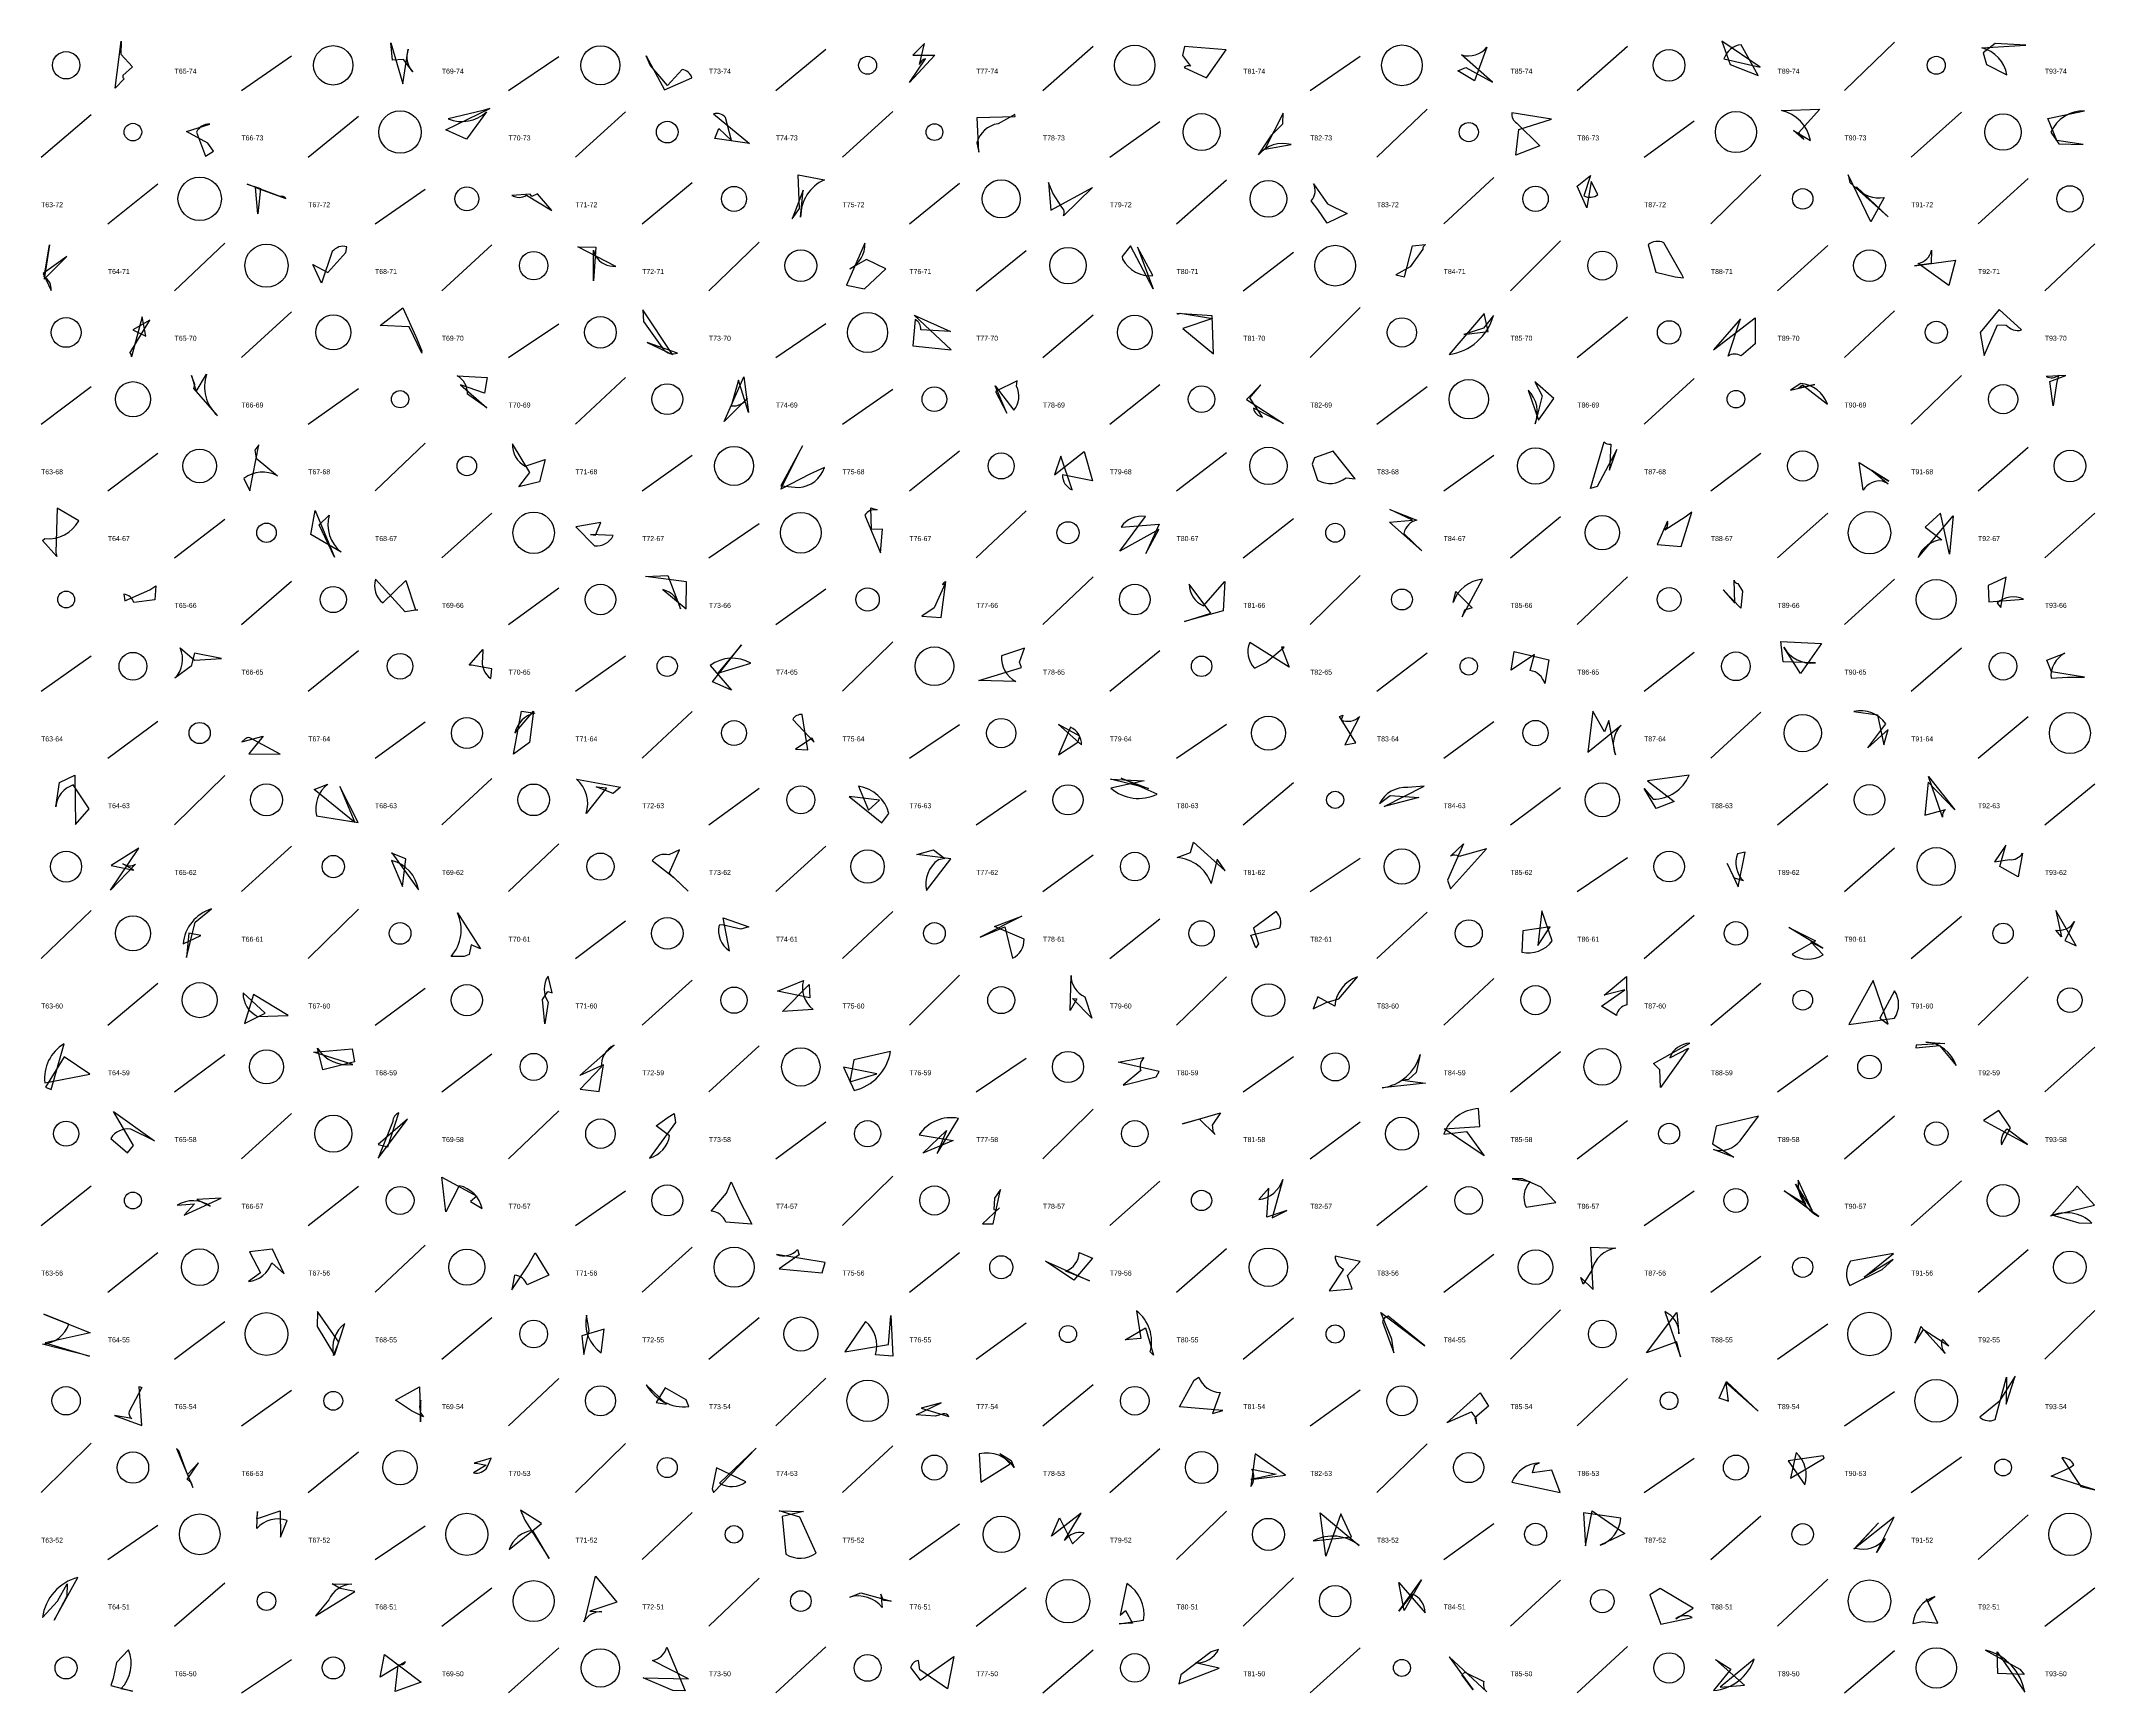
# Model space of a CAD drawing. Header units: millimetres. Extents: x -1 to 9990, y 0 to 15990.
# Drawn here: x 2520 to 3750, y 2000 to 2990 of the extents above; entities that cross this region are included whole.
import ezdxf

# ---------------------------------------------------------------- set-up
doc = ezdxf.new("R2010")
doc.units = ezdxf.units.MM
doc.layers.add('TEXT', color=3, linetype='Continuous')
doc.layers.add('WALL', color=1, linetype='Continuous')

msp = doc.modelspace()

# ---------------------------------------------------------------- linework, layer by layer
for points in [[(2567.7, 2981.7), (2574.8, 2974), (2568.9, 2968.8, 0.3), (2569.7, 2966.9), (2564.3, 2961.4), (2567.9, 2989.5)], [(3531.6, 2975.4), (3548.3, 2968.8), (3538.2, 2987.3, 0.3), (3527.8, 2978.9), (3549.5, 2973.9), (3526.6, 2989.4)], [(2729.4, 2988.5), (2736.7, 2963.9), (2739.9, 2984.6, 0.3), (2742.7, 2971.1), (2737, 2978.5), (2730.5, 2978.1)], [(2882.3, 2980.6), (2893.3, 2960.4), (2909.8, 2967.5, 0.3), (2903.9, 2972.5), (2895.2, 2963), (2884.7, 2975)], [(3055.2, 2981.1), (3040, 2964.8), (3049.7, 2978.8, 0.3), (3046.1, 2975.5), (3049, 2988), (3042.1, 2981)], [(3204.7, 2986.3), (3203.5, 2980.8), (3208.3, 2974.5, 0.3), (3204.6, 2973.7), (3218, 2967.5), (3229.8, 2984.2)], [(3373.3, 2973.6), (3389.3, 2965), (3370.7, 2981.2, 0.3), (3385.9, 2985.9), (3378.4, 2965.7), (3368.4, 2971.7)], [(3683.1, 2982.5), (3685, 2975.5), (3697.3, 2969.2, 0.3), (3682.2, 2985.4), (3708.7, 2987.1), (3690.2, 2988.1)], [(2619.9, 2928.4), (2607, 2935.3), (2621, 2939.8, 0.3), (2613.1, 2935), (2618.5, 2920.6), (2623.3, 2923.5)], [(2788.7, 2949.2), (2784.8, 2947.9), (2763.8, 2943, 0.3), (2786.7, 2947.2), (2774.7, 2930.7), (2762.4, 2936.3)], [(2925.9, 2937.2), (2933.5, 2930), (2929.8, 2943.8, 0.3), (2922.7, 2945.9), (2944.3, 2928.2), (2923.4, 2931.1)], [(3103.4, 2944.3), (3103.2, 2945.6), (3093.1, 2940, 0.3), (3080.5, 2928.5), (3081.6, 2922.9), (3080.6, 2943.8)], [(3263.8, 2946.3), (3252.9, 2924.7), (3268.6, 2927.5, 0.3), (3249.1, 2921.3), (3257.1, 2933.3), (3263.7, 2939.9)], [(3404.9, 2936.6), (3424.5, 2942.7), (3400.9, 2946.6, 0.3), (3403.8, 2940.3), (3417.6, 2926.8), (3403.2, 2921.2)], [(3575.6, 2930.6), (3569.4, 2936), (3579.6, 2930, 0.3), (3562.2, 2948), (3585.3, 2948.7), (3572.5, 2934.6)], [(3727.2, 2929.9), (3721.8, 2943.2), (3743.8, 2947.8, 0.3), (3723.6, 2935), (3728.4, 2928), (3742.9, 2927.6)], [(2649.9, 2886.1), (2648.5, 2901.9), (2666.6, 2895.3, 0.3), (2663.2, 2896.4), (2643.4, 2903.8), (2651.4, 2901.3)], [(2974.3, 2889.3), (2973.4, 2909.3), (2989.1, 2906.4, 0.3), (2974.9, 2884.1), (2976.4, 2900.3), (2969.9, 2883)], [(3124.8, 2888.2), (3149.7, 2901.9), (3132.3, 2884.9, 0.3), (3131.4, 2890.1), (3126, 2898.5), (3123.3, 2904.8)], [(3290.3, 2880.5), (3284.6, 2888.6), (3280.7, 2893.9, 0.3), (3282.1, 2904.1), (3290.4, 2892.1), (3302.2, 2886.3)], [(3440, 2902.6), (3448, 2908.9), (3443.9, 2896.9, 0.3), (3452.4, 2897.6), (3448.4, 2905.4), (3445.7, 2889.7)], [(3603.3, 2904.9), (3626.1, 2884.3), (3607.2, 2902.3, 0.3), (3623.8, 2895.9), (3615.7, 2881.3), (3602.3, 2909.3)], [(2813.9, 2896.4), (2812.9, 2897.9), (2801.9, 2897.1, 0.3), (2810.7, 2897.3), (2825.8, 2888.1), (2817.3, 2898)], [(2535.4, 2860.4), (2521.3, 2850.2), (2526, 2840.2, 0.3), (2521.9, 2848.2), (2525, 2867.5), (2521.9, 2846.8)], [(2691.8, 2850.8), (2702.6, 2862.9), (2703.2, 2866.3, 0.3), (2694.4, 2863.4), (2688, 2844.4), (2682.8, 2855.6)], [(2852.3, 2866), (2850.9, 2845.8), (2850.8, 2864.3, 0.3), (2860.6, 2854.8), (2864.3, 2854.4), (2841.5, 2866.3)], [(3025.9, 2853.1), (3014.4, 2858.6), (3004.3, 2853, 0.3), (3013.3, 2868.5), (3002.3, 2843.3), (3013.2, 2841.1)], [(3172.4, 2866.9), (3167.4, 2860.4), (3167.7, 2858.8, 0.3), (3185.9, 2849), (3176.6, 2866.1), (3186, 2841.1)], [(3336.5, 2848.2), (3341.4, 2866.8), (3349.1, 2867.6, 0.3), (3347.5, 2864.9), (3340, 2854.2), (3331.3, 2849.5)], [(3503.6, 2847.6), (3502.6, 2849.7), (3491.9, 2868.7, 0.3), (3482.4, 2867.4), (3487, 2851.1), (3498.6, 2848.3)], [(3666.6, 2858.2), (3662.6, 2843.2), (3644.1, 2856.3, 0.3), (3652.1, 2864.2), (3651.9, 2856.3), (3642, 2854.8)], [(2736.7, 2829.7), (2744.5, 2812.5), (2748, 2804, 0.3), (2748, 2802.6), (2740.5, 2818.4), (2723.1, 2819.1)], [(2582.8, 2812.7), (2580.6, 2824.4), (2574.1, 2800.4, 0.3), (2573.2, 2802.5), (2585.1, 2822.3), (2574.9, 2816.5)], [(2880.3, 2828.5), (2880.7, 2821.5), (2892.7, 2804.8, 0.3), (2901.1, 2802.6), (2883, 2809), (2898.2, 2801.8)], [(3042.8, 2825.3), (3064.6, 2815.5), (3046.9, 2816.6, 0.3), (3043.5, 2822.7), (3042, 2807), (3065, 2804.5)], [(3222.2, 2802.2), (3221.3, 2825), (3200.1, 2826.4, 0.3), (3202.2, 2826.6), (3221.5, 2823.4), (3203.8, 2817.4)], [(3386.7, 2815.5), (3384.3, 2826.3), (3363.2, 2801.7, 0.3), (3389.8, 2825.2), (3383.8, 2817.6), (3372.1, 2813.7)], [(3546.5, 2823.7), (3546.6, 2808.2), (3538.1, 2800.9, 0.3), (3530.3, 2800.8), (3537.7, 2823.1), (3521.6, 2804.5)], [(3683.7, 2801.2), (3691.7, 2819.5), (3696.9, 2819.4, 0.3), (3706, 2816.5), (3692.7, 2828.7), (3681.3, 2815)], [(2610, 2789.1), (2612.8, 2779.6), (2619.1, 2789.9, 0.3), (2625.6, 2765.2), (2611.4, 2781.4), (2612.1, 2783.7)], [(2771.2, 2783.6), (2787, 2769.8), (2775.3, 2778, 0.3), (2769.1, 2789), (2787.2, 2788), (2785.6, 2778.6)], [(2943.7, 2767.1), (2937.6, 2786.3), (2933.3, 2771.1, 0.3), (2943.1, 2775.7), (2929.1, 2761.7), (2940.9, 2788.3)], [(3098.4, 2766.7), (3091.3, 2783), (3102.6, 2768.4, 0.3), (3104.2, 2782.7), (3104.6, 2785.9), (3091.5, 2779.7)], [(3241.9, 2774.8), (3264, 2760.5), (3246, 2769.6, 0.3), (3251.4, 2764.3), (3243.8, 2775.8), (3250.4, 2783.5)], [(3414.5, 2785.3), (3418.9, 2777), (3414.7, 2760.2, 0.3), (3410.6, 2780.5), (3416.7, 2762.5), (3426, 2775.4)], [(3572.5, 2781.7), (3574.9, 2783.6), (3589.8, 2772.1, 0.3), (3573.8, 2784.3), (3567.7, 2780.4), (3582.2, 2783.7)], [(3722.9, 2785.5), (3732.6, 2789.1), (3720.9, 2788.6, 0.3), (3728.2, 2789.3), (3727, 2784.4), (3725, 2771.1)], [(2648, 2744.4), (2648.8, 2739.6), (2661.5, 2729.1, 0.3), (2641.5, 2727.5), (2645, 2720.1), (2650.4, 2747.6)], [(2806.1, 2722.4), (2812.8, 2731), (2802.4, 2748.3, 0.3), (2810, 2734.8), (2821.8, 2738.9), (2818.4, 2725.5)], [(2976, 2747.1), (2963.1, 2723.1), (2973.8, 2722.1, 0.3), (2989.2, 2734), (2980.4, 2730.1), (2963, 2721)], [(3144.7, 2743.7), (3149.7, 2726.1), (3131.7, 2729.7, 0.3), (3137.4, 2720.7), (3130.7, 2740.9), (3127, 2729.6)], [(3282.6, 2739.8), (3281.2, 2736), (3284.5, 2726.4, 0.3), (3301.6, 2727.9), (3307, 2727.3), (3293.8, 2743.8)], [(3452, 2722.6), (3448, 2721.4), (3456, 2749.5, 0.3), (3460, 2748.1), (3459.2, 2732.4), (3463.7, 2744.9)], [(3616.4, 2732.2), (3626.1, 2724.2), (3622.8, 2725.9, 0.3), (3611.3, 2720.5), (3608.9, 2737), (3626.5, 2725.9)], [(2529.5, 2680.8), (2520.9, 2690.3), (2522.3, 2691.5, 0.3), (2542.6, 2702.1), (2529.6, 2709.8), (2528.8, 2683.1)], [(2695.8, 2680.3), (2686.5, 2699.8), (2692.5, 2705.5, 0.3), (2699.7, 2683.4), (2681.5, 2693.9), (2684.2, 2708.3)], [(3017.3, 2696.9), (3016.9, 2710), (3020.8, 2708.7, 0.3), (3013.3, 2705.5), (3022.7, 2682.9), (3024, 2697.1)], [(3341.3, 2702.6), (3327.8, 2708.9), (3344, 2702.5, 0.3), (3336.1, 2694.6), (3347, 2684.2), (3327.5, 2701.3)], [(3508.5, 2707.4), (3504.6, 2704.4), (3492.4, 2696.6, 0.3), (3494, 2702), (3487.8, 2688), (3502.2, 2686.7)], [(3657.5, 2706.7), (3648.3, 2698.3), (3658.4, 2690.8, 0.3), (3644.2, 2680.1), (3665.1, 2705.1), (3663, 2682.2)], [(2855.3, 2701.1), (2840.3, 2698.6), (2851.5, 2687.1, 0.3), (2862.7, 2693.3), (2849, 2693.9), (2852, 2693.6)], [(3189.3, 2697), (3166.1, 2684), (3181.4, 2704.7, 0.3), (3166.8, 2698.4), (3189.5, 2700.2), (3181.7, 2682.5)], [(2882, 2668.8), (2895.3, 2669.3), (2902.9, 2649.4, 0.3), (2892.4, 2660.9), (2906.4, 2649.5), (2906.6, 2665.5)], [(2588.8, 2663.2), (2588.2, 2654.8), (2575.6, 2653.2, 0.3), (2569.6, 2658.1), (2570.1, 2654.2), (2585.1, 2660.8)], [(2745.6, 2648.9), (2738.1, 2647.6), (2720.2, 2667.2, 0.3), (2724.6, 2653), (2738.4, 2666.3), (2744.2, 2648.9)], [(3047.4, 2645), (3059.1, 2644.3), (3061.8, 2665.6, 0.3), (3059.9, 2663.9), (3061.5, 2664.6), (3054.9, 2650.1)], [(3204.8, 2641.9), (3220.6, 2646.8), (3207.6, 2664.2, 0.3), (3216.1, 2651.3), (3228.9, 2665.8), (3227.9, 2648.2)], [(3372.5, 2648.6), (3371, 2644.7), (3383.3, 2667.1, 0.3), (3365.6, 2653.3), (3367.3, 2659.8), (3377, 2650)], [(3527.3, 2660.7), (3534.4, 2652.8), (3533.9, 2666.6, 0.3), (3536.1, 2664.6), (3538.9, 2659.9), (3537.9, 2649.8)], [(3686.1, 2663.3), (3686.5, 2653.6), (3707.3, 2655.2, 0.3), (3691.4, 2652.9), (3693.6, 2650.3), (3696.8, 2668.4)], [(2611.9, 2622.8), (2609.8, 2615.1), (2600.2, 2607.8, 0.3), (2603.3, 2626.1), (2611.8, 2618.7), (2628, 2619.6)], [(2776.4, 2615.7), (2784.5, 2625), (2784.4, 2619.6, 0.3), (2789.3, 2607.7), (2789.9, 2613.4), (2777.7, 2615.7)], [(2939.4, 2627.9), (2925.2, 2610.8), (2945, 2616.8, 0.3), (2920.7, 2615.5), (2933.5, 2600.6), (2922.1, 2605.6)], [(3106, 2617.4), (3108.9, 2625.8), (3095.2, 2621.3, 0.3), (3103.7, 2605.9), (3081.7, 2606.4), (3107.2, 2614.3)], [(3262.9, 2626.4), (3267.4, 2614.5), (3243.8, 2629.3, 0.3), (3246.7, 2613.9), (3253.5, 2617.3), (3264.5, 2626.5)], [(3402.2, 2623.9), (3422.9, 2618.8), (3420.5, 2604.7, 0.3), (3411.7, 2612.5), (3414.4, 2622), (3400.5, 2612.7)], [(3586.2, 2628.7), (3573.6, 2610.7), (3563.6, 2626.5, 0.3), (3582.6, 2617), (3563.3, 2617.6), (3561.8, 2629.8)], [(3723.9, 2611.7), (3721.2, 2618.7), (3732, 2622.8, 0.3), (3723.7, 2607.8), (3733.6, 2608.4), (3743.8, 2608.5)], [(2802.9, 2562.4), (2807.7, 2588.2), (2815.6, 2586.9, 0.3), (2803.8, 2574.9), (2815, 2588.2), (2812.6, 2569.4)], [(2971.8, 2565.3), (2979.1, 2565), (2975.8, 2586.1, 0.3), (2970.2, 2583.2), (2983, 2569.5), (2981.7, 2572)], [(3297.6, 2585), (3299.6, 2585.7), (3298.5, 2582.8, 0.3), (3309.5, 2584.9), (3300.7, 2568), (3307.4, 2569.2)], [(3449.4, 2588.2), (3446.4, 2563.6), (3466.2, 2579.7, 0.3), (3462.8, 2561.9), (3458.8, 2582.6), (3456.3, 2575.7)], [(3626.1, 2577.1), (3614.1, 2566.2), (3624.8, 2580.5, 0.3), (3605.6, 2588), (3619.8, 2586), (3623.6, 2568)], [(2644.5, 2562.6), (2663.2, 2562.3), (2645.1, 2572.1, 0.3), (2642.1, 2571.3), (2640.3, 2569.8), (2653, 2573.2)], [(3142.1, 2573.1), (3129.3, 2580.1), (3143.1, 2567.9, 0.3), (3136.5, 2578.5), (3129.3, 2562), (3140.9, 2569.6)], [(2540.6, 2520.3), (2548.8, 2529.6), (2539.3, 2543.9, 0.3), (2528.8, 2530.9), (2531.1, 2545.4), (2540.2, 2549.7)], [(2852.5, 2542.7), (2858.6, 2542.2), (2846.4, 2526.8, 0.3), (2840.7, 2547.4), (2867, 2542.6), (2862.7, 2538.7)], [(3160.5, 2547.3), (3180.7, 2546.3), (3160.7, 2542, 0.3), (3188.4, 2538.4), (3166.8, 2548), (3183.3, 2541.8)], [(3487.2, 2529.9), (3480.1, 2541.7), (3485.4, 2535.4, 0.3), (3507, 2549.7), (3482, 2546.4), (3498, 2533.9)], [(3650.2, 2545.5), (3648.1, 2525.9), (3660.5, 2529.2, 0.3), (3658.8, 2524.6), (3650.4, 2549), (3666.2, 2529)], [(2707.9, 2521.4), (2683.6, 2541.1), (2691.8, 2544.3, 0.3), (2685, 2525.4), (2709.8, 2521.5), (2698.9, 2543)], [(3003.9, 2537), (3023.6, 2521.3), (3027.8, 2526.8, 0.3), (3009.6, 2543.1), (3015.5, 2528.8), (3022.1, 2534.7)], [(3324.4, 2531), (3348.3, 2543.1), (3338.5, 2542.4, 0.3), (3321.5, 2532.8), (3327.9, 2537.6), (3345.2, 2536.4)], [(3229.2, 2492.5), (3224.3, 2499.4), (3220.7, 2484.8, 0.3), (3200.3, 2500.4), (3208.4, 2503.4), (3210.1, 2509.6)], [(2562, 2495.6), (2575.6, 2492.8), (2569, 2496.7, 0.3), (2576.6, 2496.5), (2561.5, 2480.8), (2578.5, 2506)], [(2729.8, 2503), (2730.1, 2503.2), (2746, 2481, 0.3), (2729.9, 2498.7), (2736.4, 2483.1), (2738.4, 2499.7)], [(2896.1, 2491.1), (2902.4, 2505.1), (2895.9, 2502, 0.3), (2886, 2498.7), (2899, 2488.5), (2907.5, 2480.3)], [(3054.5, 2505.1), (3061.2, 2499.9), (3057.4, 2499.1, 0.3), (3050.2, 2480.6), (3064.8, 2499.7), (3044.5, 2502.2)], [(3364, 2481.6), (3385.7, 2505.6), (3369.3, 2501, 0.3), (3364.1, 2501.3), (3371.9, 2508.6), (3362.3, 2486.9)], [(3536.4, 2482.8), (3540.6, 2503.7), (3535.9, 2502.7, 0.3), (3539.5, 2486.5), (3534.2, 2488.1), (3529.7, 2496.9)], [(3696.7, 2507.8), (3689.8, 2497.8), (3698.8, 2499.2, 0.3), (3706.6, 2503.1), (3704, 2488.9), (3693, 2495.1)], [(2607.1, 2440.5), (2612.2, 2461.8), (2622.1, 2469.7, 0.3), (2605, 2448.7), (2615.7, 2453.8), (2608.4, 2455.1)], [(2776.4, 2442.3), (2773.3, 2441.1), (2765.5, 2441.1, 0.3), (2769.3, 2467.3), (2783.1, 2445.8), (2777.5, 2448.2)], [(2939.1, 2457.6), (2927.8, 2460.2), (2926, 2460, 0.3), (2932.2, 2444.6), (2928.5, 2464.3), (2943.9, 2458.9)], [(3082.3, 2452.7), (3097.1, 2458.9), (3101.8, 2440.1, 0.3), (3108.7, 2451.5), (3091, 2459.1), (3107.4, 2465.4)], [(3247.4, 2446.4), (3244.4, 2453.9), (3261.9, 2458.3, 0.3), (3259.6, 2468.1), (3246.1, 2458.2), (3249.1, 2448.8)], [(3423.7, 2459), (3407.3, 2456.6), (3406.7, 2443.8, 0.3), (3425, 2450.5), (3418.7, 2468.5), (3416.4, 2447.7)], [(3726.6, 2468.8), (3729.9, 2453), (3726.6, 2456.9, 0.3), (3737.8, 2462.1), (3731.9, 2450.8), (3738.7, 2447.6)], [(3566.6, 2458.6), (3582.7, 2450.6), (3568.6, 2442.5, 0.3), (3587.2, 2442.2), (3579.9, 2449.9), (3587, 2446.1)], [(2823.5, 2420.2), (2826.1, 2419.4), (2823.6, 2429.4, 0.3), (2823.7, 2413.7), (2821.6, 2400.8), (2820.2, 2415.3)], [(2980.4, 2416.4), (2961, 2420.4), (2976.5, 2426.7, 0.3), (2982.3, 2409.5), (2964.1, 2408.2), (2980, 2424.4)], [(3140.3, 2415.7), (3136.3, 2408.9), (3136.8, 2429.8, 0.3), (3145.1, 2417), (3149.2, 2404.3), (3137.6, 2416)], [(3289.6, 2413.5), (3297.1, 2415.7), (3308.3, 2429, 0.3), (3294.8, 2411.4), (3284.7, 2417), (3281.8, 2409.7)], [(3456.1, 2417.9), (3469.4, 2429.2), (3469.7, 2412.2, 0.3), (3463.4, 2405.9), (3454.6, 2411.3), (3468.4, 2421.2)], [(3617.2, 2426.7), (3602.7, 2400.5), (3630, 2404.2, 0.3), (3630, 2420.6), (3621.1, 2404.3), (3626.1, 2400.7)], [(2641.8, 2401.1), (2654.3, 2407.3), (2641, 2419.3, 0.3), (2649.7, 2405.3), (2667.9, 2405.8), (2647.3, 2418.3)], [(2522.7, 2362.9), (2526.1, 2361.4), (2533.8, 2388.8, 0.3), (2522.3, 2365.4), (2549.1, 2370.7), (2533.9, 2381)], [(2707.7, 2378.1), (2688.7, 2373.2), (2685.6, 2386.3, 0.3), (2706.7, 2376.5), (2683.4, 2383.9), (2706.4, 2385.8)], [(2856.8, 2376.3), (2842.6, 2369.9), (2863.2, 2388, 0.3), (2855.5, 2374.9), (2842.8, 2361.7), (2854.2, 2360.3)], [(3489.4, 2373.3), (3485.6, 2377), (3507.4, 2389.3, 0.3), (3495.4, 2380.5), (3506.7, 2386.3), (3489.9, 2362.6)], [(3642.7, 2386.5), (3656.9, 2387.8), (3666.9, 2375.9, 0.3), (3648.8, 2389.9), (3660.2, 2389), (3643, 2388.1)], [(3020.6, 2370.9), (3000.5, 2374.8), (3006.9, 2360.8, 0.3), (3028.7, 2384.2), (3006.8, 2379.2), (3004.3, 2366.1)], [(3189.5, 2372.2), (3165, 2377.9), (3180.5, 2380.6, 0.3), (3178.6, 2372.8), (3168.1, 2364), (3187.9, 2369.1)], [(3335.3, 2367), (3349, 2365.3), (3323.1, 2362.5, 0.3), (3345.9, 2382.5), (3343.5, 2371.6), (3339, 2367.5)], [(3360.2, 2337.9), (3381.6, 2339.4), (3380.9, 2350, 0.3), (3360, 2334.8), (3373.7, 2336.3), (3384.3, 2321.8)], [(2563.3, 2348.2), (2587.9, 2330.7), (2573.8, 2337.7, 0.3), (2561.7, 2332.2), (2571.7, 2323.6), (2575.4, 2327.9)], [(2721.9, 2328.5), (2727.7, 2327.2), (2734.3, 2347.5, 0.3), (2730.6, 2342.3), (2721.8, 2320.4), (2739.4, 2343.7)], [(2899.1, 2347.1), (2899.9, 2341.8), (2884.3, 2320.4, 0.3), (2896.4, 2333.8), (2888.3, 2339.8), (2895.6, 2344.9)], [(3062.3, 2337), (3056.7, 2323.1), (3069.4, 2344.2, 0.3), (3045.8, 2334.3), (3066.3, 2331), (3048, 2323.4)], [(3226.4, 2347.5), (3221.3, 2340.1), (3221.8, 2337.2, 0.3), (3223.1, 2334.6), (3213.8, 2343.7), (3203.6, 2340.9)], [(3520.9, 2328.9), (3533.8, 2320.9), (3521.5, 2325.5, 0.3), (3537.5, 2330.8), (3548.6, 2345.6), (3523.1, 2339.5)], [(3683.2, 2343), (3709.6, 2328.6), (3697.5, 2337.8, 0.3), (3694.1, 2328.4), (3699.4, 2338.6), (3692.5, 2348.9)], [(2780.9, 2297.6), (2777.2, 2294.3), (2784.1, 2290.1, 0.3), (2770.4, 2303.8), (2762.3, 2288.2), (2760.1, 2308.9)], [(2938.6, 2294.2), (2945.7, 2280.9), (2930.1, 2282, 0.3), (2921.3, 2288.6), (2930.4, 2299.3), (2933.2, 2306.1)], [(3094.6, 2301.5), (3091, 2296.4), (3090.5, 2289.5, 0.3), (3093.9, 2290.5), (3083.7, 2281), (3090.1, 2281)], [(3254, 2285), (3255.3, 2302.3), (3249.2, 2295.6, 0.3), (3263.6, 2307.5), (3257.2, 2284.7), (3266, 2288.9)], [(3407.1, 2307.9), (3401.1, 2308), (3411.7, 2306.3, 0.3), (3409.3, 2290.9), (3427.2, 2293.7), (3418.4, 2302.9)], [(3570.6, 2304.7), (3580.7, 2289), (3572.2, 2307.2, 0.3), (3584.6, 2285.5), (3563.9, 2300.8), (3576.9, 2292.7)], [(3724.2, 2286.3), (3740.4, 2281.6), (3748.2, 2281.5, 0.3), (3723.4, 2285.7), (3749.8, 2292.1), (3739.3, 2303.5)], [(2627.9, 2296.3), (2613.2, 2295.5), (2621.2, 2291.6, 0.3), (2601.6, 2292.2), (2611.8, 2292.9), (2605.6, 2286.1)], [(2644.9, 2264.3), (2651.4, 2251.6), (2644.2, 2246.4, 0.3), (2658.1, 2257.7), (2665.5, 2251), (2658.5, 2265.8)], [(2815.9, 2263.7), (2824, 2250.3), (2811.1, 2244.4, 0.3), (2803.6, 2250.3), (2802, 2241.4), (2811.6, 2255.8)], [(2987.8, 2251.6), (2989.5, 2257.8), (2960.5, 2262.6, 0.3), (2973.1, 2265.6), (2974.1, 2262.4), (2962.1, 2254.1)], [(3121.6, 2258.6), (3147.8, 2246.8), (3133.7, 2252.6, 0.3), (3141.7, 2263.8), (3149.7, 2260.4), (3138.5, 2247.2)], [(3449.6, 2241.6), (3448.1, 2267), (3463.1, 2266.4, 0.3), (3448.7, 2253.3), (3443.6, 2244.8), (3442.1, 2248.8)], [(3611.9, 2249.1), (3629.3, 2263.3), (3603.6, 2258.6, 0.3), (3603.2, 2244.1), (3622.5, 2253.7), (3629.1, 2259.6)], [(3302.4, 2250), (3310, 2258.4), (3295, 2261.7, 0.3), (3300, 2253.9), (3291.5, 2240.8), (3305.2, 2242.1)], [(2522.5, 2209.8), (2549, 2201.7), (2520.9, 2208.9, 0.3), (2536.6, 2221), (2521.6, 2226.9), (2549.4, 2215.8)], [(2685.4, 2219.6), (2695.8, 2202.4), (2701.9, 2221.3, 0.3), (2695.2, 2202.1), (2698.4, 2210.2), (2685.5, 2228.5)], [(3181.4, 2218.8), (3186.2, 2202.4), (3184.3, 2204.3, 0.3), (3176, 2228.9), (3178.7, 2212.3), (3169.2, 2211.6)], [(3322.3, 2227.9), (3348.6, 2207.9), (3326.7, 2225.7, 0.3), (3323.3, 2222.4), (3330.2, 2203.8), (3328.9, 2212)], [(3481.4, 2203.8), (3499.6, 2227.8), (3500.9, 2215.1, 0.3), (3492.4, 2228.4), (3501.8, 2201.4), (3499.7, 2210.3)], [(2845, 2202.7), (2848.2, 2217.1), (2846.6, 2226.2, 0.3), (2855.5, 2203.7), (2857.2, 2217.9), (2843.8, 2214)], [(3028.8, 2226), (3030, 2201.7), (3019.7, 2202.6, 0.3), (3013.7, 2222.6), (3001.3, 2204.4), (3027.5, 2208.7)], [(3647.3, 2217.7), (3662.5, 2208), (3658.8, 2212, 0.3), (3660.3, 2203.4), (3645.8, 2219.6), (3642.1, 2209.6)], [(3702.3, 2189.7), (3692.6, 2174.5), (3681, 2165.2, 0.3), (3690.3, 2163.8), (3697.1, 2189.2), (3696.9, 2172.9)], [(2578.7, 2183.6), (2580.3, 2182.9), (2572.7, 2168.6, 0.3), (2574.3, 2164.4), (2563.9, 2166.1), (2580.3, 2160.2)], [(2746.6, 2183.3), (2747.3, 2162.4), (2747.5, 2175.3, 0.3), (2749, 2165.4), (2741.8, 2168.9), (2732.3, 2175.4)], [(2888.3, 2174), (2894.6, 2172.9), (2882.4, 2184.6, 0.3), (2907.9, 2171.6), (2906.4, 2175.6), (2893.8, 2182.7)], [(3201.7, 2171.4), (3210.6, 2187.3), (3213.3, 2189.2, 0.3), (3226.1, 2179.9), (3221.5, 2167.3), (3227.8, 2169.2)], [(3386.9, 2171.7), (3378.6, 2164.8), (3379.6, 2161.3, 0.3), (3376.4, 2168.1), (3361.8, 2161.8), (3381.8, 2179.7)], [(3548.4, 2168.8), (3528.9, 2185.9), (3530.4, 2174.6, 0.3), (3529.8, 2175), (3525, 2176.5), (3529.4, 2186.5)], [(3059, 2173.7), (3047, 2170.5), (3063.6, 2165.6, 0.3), (3060.2, 2167.2), (3055.6, 2165.8), (3044, 2166.5)], [(2602.5, 2145), (2601.1, 2146.4), (2610.9, 2123.1, 0.3), (2607.4, 2127.8), (2614.2, 2137.9), (2607.6, 2130.8)], [(2781.6, 2137.4), (2786.6, 2136.4), (2779, 2131.8, 0.3), (2787.2, 2135.2), (2789.6, 2140.7), (2779.4, 2137.6)], [(2922.7, 2120.1), (2948.2, 2146.6), (2926.3, 2125.6, 0.3), (2942.1, 2126.5), (2924.4, 2134.8), (2921.8, 2122.3)], [(3094.2, 2143.4), (3101, 2139.3), (3102.8, 2135.1, 0.3), (3081.8, 2143.3), (3082.8, 2126.2), (3100.3, 2137.2)], [(3265.3, 2130.4), (3247.1, 2143.3), (3244.5, 2123.7, 0.3), (3245.1, 2134.1), (3259.7, 2131.1), (3244.5, 2127.9)], [(3587.3, 2142), (3566.2, 2139.1), (3576.2, 2124.7, 0.3), (3571.1, 2144), (3567.7, 2128.6), (3587.8, 2140.7)], [(3723.7, 2129.9), (3734.8, 2134.9), (3737.4, 2136.6, 0.3), (3730.2, 2140.9), (3741.6, 2123.6), (3749.9, 2121.6)], [(3413.1, 2131.9), (3414.6, 2136.7), (3417.4, 2137.8, 0.3), (3400.9, 2126.2), (3429.8, 2120.1), (3424.8, 2133.5)], [(2663.2, 2109), (2663.4, 2093.3), (2667.4, 2103.3, 0.3), (2649.2, 2098.6), (2649.7, 2108.6), (2649.1, 2104.2)], [(2809.8, 2103.5), (2824.2, 2080.5), (2814.5, 2097.3, 0.3), (2800.4, 2086), (2819.6, 2101.4), (2807.2, 2109.4)], [(2976.6, 2108.6), (2963.8, 2105.6), (2966, 2083.1, 0.3), (2984.1, 2083.8), (2974.5, 2105.2), (2962.1, 2109)], [(3130, 2104.9), (3137.7, 2089.3), (3144.6, 2095.9, 0.3), (3133, 2091.3), (3142.9, 2107.6), (3125.1, 2094)], [(3289.5, 2082), (3286.1, 2107.9), (3309.3, 2088.3, 0.3), (3281.9, 2091.1), (3304.8, 2093.5), (3298.3, 2107.3)], [(3449, 2109.1), (3468.4, 2095.5), (3453.7, 2088.5, 0.3), (3466, 2104.7), (3443.7, 2107.9), (3444.9, 2088.1)], [(3605.7, 2086.2), (3620.4, 2101.9), (3606.5, 2086.8, 0.3), (3624.3, 2092.5), (3619.1, 2084.2), (3629.7, 2105.3)], [(2535.5, 2058), (2527.9, 2043.6), (2542.1, 2069.2, 0.3), (2520.8, 2045.2), (2529.8, 2054.9), (2535.6, 2065.4)], [(2864.9, 2054.3), (2848.7, 2049), (2855.9, 2048.5, 0.3), (2845, 2042.6), (2846.1, 2045), (2852.1, 2069.9)], [(3336.4, 2049.3), (3333.2, 2066.2), (3348.9, 2048, 0.3), (3341.2, 2059.1), (3333.2, 2048.9), (3346.8, 2067.8)], [(2699.2, 2062.6), (2694.3, 2065.3), (2706.1, 2065.1, 0.3), (2692.4, 2055.7), (2684.4, 2046.1), (2708, 2060.7)], [(3024.5, 2055.3), (3022.9, 2059.1), (3023.8, 2051.2, 0.3), (3004.3, 2057.4), (3010.9, 2060), (3029, 2054.9)], [(3173.6, 2041.7), (3165.6, 2041.4), (3180.3, 2043.6, 0.3), (3170.3, 2065.5), (3166.2, 2046.6), (3169.4, 2049.3)], [(3483.4, 2058.7), (3490, 2041.1), (3508.8, 2045.2, 0.3), (3499, 2044.4), (3509.4, 2050.7), (3489.7, 2062.6)], [(3649.1, 2056.3), (3649.7, 2054.5), (3654.1, 2057.7, 0.3), (3641, 2041.6), (3646.8, 2042.8), (3655.9, 2041.8)], [(2561.8, 2004.4), (2574.8, 2001.1), (2567.8, 2002.5, 0.3), (2572.4, 2025.8), (2565.2, 2018.3), (2563.1, 2008.7)], [(2747.6, 2006.5), (2732, 2000.9), (2733.9, 2016.9, 0.3), (2738.3, 2018.6), (2723.1, 2009.4), (2725.6, 2023)], [(2880.6, 2009.1), (2907.7, 2008.5), (2886.1, 2019.4, 0.3), (2894.7, 2027.4), (2905.7, 2001.2), (2898.3, 2001.5)], [(3062.8, 2002.4), (3046.2, 2013.9), (3045.5, 2019.4, 0.3), (3040.7, 2015.3), (3046.4, 2007.7), (3066.6, 2021.8)], [(3201.4, 2005.4), (3225.6, 2014.8), (3211.3, 2018.1, 0.3), (3225.2, 2026.1), (3220.7, 2024.7), (3202.5, 2010.8)], [(3370.8, 2010.8), (3372.6, 2012.4), (3384.1, 2006.9, 0.3), (3385.8, 2000.6), (3363.2, 2021.7), (3377.6, 2001.8)], [(3522.7, 2020), (3531.9, 2014.3), (3521.6, 2001.5, 0.3), (3546, 2020.3), (3525.6, 2003.5), (3540.2, 2004.6)], [(3691.8, 2011.6), (3691.4, 2024.7), (3708, 2000.4, 0.3), (3684.5, 2025.6), (3705.1, 2014.2), (3707.7, 2011)]]:
    msp.add_lwpolyline(points, format="xyb", close=True)
for centre, radius in [((2535, 2975), 8.19), ((2695, 2975), 11.8), ((2855, 2975), 11.7), ((3015, 2975), 5.38), ((3175, 2975), 12.1), ((3335, 2975), 12.2), ((3495, 2975), 9.48), ((3655, 2975), 5.4), ((2575, 2935), 5.25), ((2735, 2935), 12.7), ((2895, 2935), 6.48), ((3055, 2935), 5.02), ((3215, 2935), 11.1), ((3375, 2935), 5.74), ((3535, 2935), 12.3), ((3695, 2935), 10.9), ((2615, 2895), 13), ((3095, 2895), 11.4), ((3255, 2895), 11), ((3735, 2895), 7.87), ((2775, 2895), 7.13), ((2935, 2895), 7.49), ((3415, 2895), 7.62), ((3575, 2895), 6.12), ((2655, 2855), 12.9), ((3295, 2855), 12.2), ((2815, 2855), 8.48), ((2975, 2855), 9.49), ((3135, 2855), 10.9), ((3455, 2855), 8.67), ((3615, 2855), 9.51), ((2535, 2815), 8.93), ((2695, 2815), 10.5), ((2855, 2815), 9.48), ((3015, 2815), 12), ((3175, 2815), 10.4), ((3335, 2815), 8.76), ((3495, 2815), 7.03), ((3655, 2815), 6.64), ((2575, 2775), 10.5), ((2735, 2775), 5.18), ((2895, 2775), 9.25), ((3055, 2775), 7.39), ((3215, 2775), 7.95), ((3375, 2775), 11.8), ((3535, 2775), 5.28), ((3695, 2775), 8.75), ((2615, 2735), 10.1), ((2935, 2735), 11.7), ((3255, 2735), 11.2), ((3415, 2735), 10.9), ((3575, 2735), 9.07), ((3735, 2735), 9.49), ((2775, 2735), 5.86), ((3095, 2735), 7.8), ((2815, 2695), 12.4), ((2975, 2695), 12.2), ((3615, 2695), 12.7), ((2655, 2695), 5.82), ((3135, 2695), 6.62), ((3295, 2695), 5.67), ((3455, 2695), 10.3), ((2535, 2655), 5.03), ((2695, 2655), 7.85), ((2855, 2655), 9.11), ((3015, 2655), 6.99), ((3175, 2655), 9.21), ((3335, 2655), 6.26), ((3495, 2655), 7.17), ((3655, 2655), 12), ((2575, 2615), 8.33), ((2735, 2615), 7.68), ((2895, 2615), 6.07), ((3055, 2615), 11.6), ((3215, 2615), 6.13), ((3375, 2615), 5.24), ((3535, 2615), 8.6), ((3695, 2615), 8.24), ((2775, 2575), 9.26), ((3095, 2575), 8.77), ((3255, 2575), 10.2), ((3575, 2575), 11.2), ((3735, 2575), 12.3), ((2615, 2575), 6.35), ((2935, 2575), 7.49), ((3415, 2575), 7.58), ((2655, 2535), 9.51), ((2815, 2535), 9.48), ((2975, 2535), 8.36), ((3135, 2535), 9.06), ((3295, 2535), 5.11), ((3455, 2535), 10.2), ((3615, 2535), 9.13), ((2535, 2495), 9.26), ((2695, 2495), 6.69), ((2855, 2495), 8.14), ((3015, 2495), 10), ((3175, 2495), 8.55), ((3335, 2495), 10.6), ((3495, 2495), 9.16), ((3655, 2495), 11.4), ((2575, 2455), 10.5), ((2735, 2455), 6.53), ((2895, 2455), 9.44), ((3055, 2455), 6.47), ((3215, 2455), 7.6), ((3375, 2455), 8.13), ((3535, 2455), 7.03), ((3695, 2455), 6.12), ((2615, 2415), 10.5), ((2775, 2415), 9.35), ((3255, 2415), 9.83), ((3415, 2415), 8.72), ((2935, 2415), 7.86), ((3095, 2415), 8.08), ((3575, 2415), 5.92), ((3735, 2415), 7.36), ((2975, 2375), 11.5), ((2655, 2375), 10.2), ((2815, 2375), 8.12), ((3135, 2375), 9.33), ((3295, 2375), 8.42), ((3455, 2375), 11), ((3615, 2375), 7.06), ((2535, 2335), 7.52), ((2695, 2335), 11.1), ((2855, 2335), 8.85), ((3015, 2335), 7.82), ((3175, 2335), 7.92), ((3335, 2335), 9.81), ((3495, 2335), 6.28), ((3655, 2335), 7.07), ((2735, 2295), 8.35), ((2895, 2295), 9.27), ((3055, 2295), 8.76), ((3215, 2295), 6.08), ((3375, 2295), 8.29), ((3535, 2295), 7.17), ((3695, 2295), 9.55), ((2575, 2295), 5.05), ((2615, 2255), 11), ((2775, 2255), 10.8), ((2935, 2255), 12), ((3255, 2255), 11.5), ((3415, 2255), 10.4), ((3735, 2255), 9.73), ((3095, 2255), 6.91), ((3575, 2255), 6.06), ((2655, 2215), 12.8), ((3615, 2215), 13), ((2815, 2215), 8.26), ((2975, 2215), 10.2), ((3135, 2215), 5.1), ((3295, 2215), 5.44), ((3455, 2215), 8.28), ((2535, 2175), 8.5), ((2695, 2175), 5.66), ((2855, 2175), 9.03), ((3015, 2175), 12.4), ((3175, 2175), 8.55), ((3335, 2175), 9.01), ((3495, 2175), 5.3), ((3655, 2175), 12.8), ((2575, 2135), 9.43), ((2735, 2135), 10.3), ((2895, 2135), 6.01), ((3055, 2135), 7.51), ((3215, 2135), 9.63), ((3375, 2135), 9.04), ((3535, 2135), 7.51), ((3695, 2135), 5.04), ((2615, 2095), 12.2), ((2775, 2095), 12.6), ((3095, 2095), 10.9), ((3255, 2095), 9.59), ((3735, 2095), 12.7), ((2935, 2095), 5.26), ((3415, 2095), 6.61), ((3575, 2095), 6.43), ((2815, 2055), 12.3), ((3135, 2055), 13), ((3615, 2055), 12.7), ((2655, 2055), 5.56), ((2975, 2055), 6.19), ((3295, 2055), 9.44), ((3455, 2055), 6.99), ((2535, 2015), 6.63), ((2695, 2015), 6.64), ((2855, 2015), 11.5), ((3015, 2015), 8.04), ((3175, 2015), 8.53), ((3335, 2015), 5.07), ((3495, 2015), 9.09), ((3655, 2015), 12.1)]:
    msp.add_circle(centre, radius)
at = {"layer": 'WALL'}
for p, q in [((3600, 2960), (3630, 2988.9)), ((2640, 2960), (2670, 2980.6)), ((2800, 2960), (2830, 2980.2)), ((2960, 2960), (2990, 2984.6)), ((3120, 2960), (3150, 2986.4)), ((3280, 2960), (3310, 2980.5)), ((3440, 2960), (3470, 2986.4)), ((2520, 2920), (2550, 2945.6)), ((2680, 2920), (2710, 2944.6)), ((2840, 2920), (2870, 2947.1)), ((3000, 2920), (3030, 2947.4)), ((3160, 2920), (3190, 2941.4)), ((3320, 2920), (3350, 2948.7)), ((3480, 2920), (3510, 2941.7)), ((3640, 2920), (3670, 2947)), ((2560, 2880), (2590, 2904)), ((2880, 2880), (2910, 2904.9)), ((3040, 2880), (3070, 2904.4)), ((3200, 2880), (3230, 2906.4)), ((3360, 2880), (3390, 2907.7)), ((3520, 2880), (3550, 2909.3)), ((3680, 2880), (3710, 2907.2)), ((2720, 2880), (2750, 2900.9)), ((2600, 2840), (2630, 2868.5)), ((2760, 2840), (2790, 2867.5)), ((2920, 2840), (2950, 2869.1)), ((3400, 2840), (3430, 2869.9)), ((3560, 2840), (3590, 2867)), ((3720, 2840), (3750, 2868.1)), ((3080, 2840), (3110, 2864.1)), ((3240, 2840), (3270, 2863)), ((3280, 2800), (3310, 2829.9)), ((2640, 2800), (2670, 2827.4)), ((2800, 2800), (2830, 2820.1)), ((2960, 2800), (2990, 2820.3)), ((3120, 2800), (3150, 2825.6)), ((3440, 2800), (3470, 2824.4)), ((3600, 2800), (3630, 2828)), ((2520, 2760), (2550, 2782.6)), ((2680, 2760), (2710, 2781.5)), ((2840, 2760), (2870, 2787.9)), ((3000, 2760), (3030, 2781.1)), ((3160, 2760), (3190, 2783.8)), ((3320, 2760), (3350, 2782.5)), ((3480, 2760), (3510, 2787.3)), ((3640, 2760), (3670, 2789.2)), ((2720, 2720), (2750, 2748.6)), ((3040, 2720), (3070, 2744.1)), ((3200, 2720), (3230, 2743.1)), ((3680, 2720), (3710, 2746.3)), ((2560, 2720), (2590, 2742.6)), ((2880, 2720), (2910, 2741.5)), ((3360, 2720), (3390, 2741.4)), ((3520, 2720), (3550, 2742.6)), ((2760, 2680), (2790, 2706.7)), ((3080, 2680), (3110, 2708.2)), ((3560, 2680), (3590, 2706.8)), ((3720, 2680), (3750, 2706.7)), ((2600, 2680), (2630, 2703.2)), ((2920, 2680), (2950, 2700.5)), ((3240, 2680), (3270, 2703.5)), ((3400, 2680), (3430, 2704.8)), ((3280, 2640), (3310, 2669.4)), ((2640, 2640), (2670, 2665.9)), ((2800, 2640), (2830, 2661.9)), ((2960, 2640), (2990, 2661.3)), ((3120, 2640), (3150, 2668.5)), ((3440, 2640), (3470, 2668.5)), ((3600, 2640), (3630, 2667.1)), ((2520, 2600), (2550, 2621.3)), ((2680, 2600), (2710, 2624.4)), ((2840, 2600), (2870, 2621.3)), ((3000, 2600), (3030, 2629.7)), ((3160, 2600), (3190, 2624.4)), ((3320, 2600), (3350, 2623.1)), ((3480, 2600), (3510, 2623.4)), ((3640, 2600), (3670, 2626)), ((2880, 2560), (2910, 2587.9)), ((3520, 2560), (3550, 2587.6)), ((3680, 2560), (3710, 2584.9)), ((2560, 2560), (2590, 2582.2)), ((2720, 2560), (2750, 2581.8)), ((3040, 2560), (3070, 2580.2)), ((3200, 2560), (3230, 2580.4)), ((3360, 2560), (3390, 2581.9)), ((2600, 2520), (2630, 2549.5)), ((2760, 2520), (2790, 2547.7)), ((2920, 2520), (2950, 2542)), ((3080, 2520), (3110, 2540.5)), ((3240, 2520), (3270, 2545.4)), ((3400, 2520), (3430, 2542.4)), ((3560, 2520), (3590, 2544.7)), ((3720, 2520), (3750, 2544.6)), ((2640, 2480), (2670, 2507.2)), ((2800, 2480), (2830, 2508.7)), ((2960, 2480), (2990, 2507.2)), ((3120, 2480), (3150, 2502)), ((3280, 2480), (3310, 2500.1)), ((3440, 2480), (3470, 2500.5)), ((3600, 2480), (3630, 2506.2)), ((2520, 2440), (2550, 2468.8)), ((2680, 2440), (2710, 2469.6)), ((2840, 2440), (2870, 2462.6)), ((3000, 2440), (3030, 2468.1)), ((3160, 2440), (3190, 2463.8)), ((3320, 2440), (3350, 2467.8)), ((3480, 2440), (3510, 2466)), ((3640, 2440), (3670, 2465.3)), ((2560, 2400), (2590, 2425.1)), ((2880, 2400), (2910, 2427)), ((3040, 2400), (3070, 2429.9)), ((3200, 2400), (3230, 2428.9)), ((3360, 2400), (3390, 2428)), ((3520, 2400), (3550, 2425.2)), ((3680, 2400), (3710, 2428.9)), ((2720, 2400), (2750, 2422.1)), ((2920, 2360), (2950, 2387.7)), ((3720, 2360), (3750, 2386.8)), ((2600, 2360), (2630, 2382.4)), ((2760, 2360), (2790, 2382.8)), ((3080, 2360), (3110, 2380.2)), ((3240, 2360), (3270, 2381.3)), ((3400, 2360), (3430, 2384.3)), ((3560, 2360), (3590, 2381.9)), ((3120, 2320), (3150, 2349.6)), ((2640, 2320), (2670, 2347.1)), ((2800, 2320), (2830, 2348.6)), ((2960, 2320), (2990, 2342.2)), ((3280, 2320), (3310, 2342.2)), ((3440, 2320), (3470, 2342.9)), ((3600, 2320), (3630, 2345.8)), ((2520, 2280), (2550, 2303.7)), ((2680, 2280), (2710, 2303.6)), ((2840, 2280), (2870, 2300.8)), ((3000, 2280), (3030, 2309.5)), ((3160, 2280), (3190, 2306.6)), ((3320, 2280), (3350, 2303.8)), ((3480, 2280), (3510, 2300.7)), ((3640, 2280), (3670, 2306.8)), ((2560, 2240), (2590, 2263.9)), ((2720, 2240), (2750, 2268.3)), ((2880, 2240), (2910, 2267.1)), ((3040, 2240), (3070, 2263.8)), ((3200, 2240), (3230, 2266.3)), ((3680, 2240), (3710, 2265.7)), ((3360, 2240), (3390, 2262.9)), ((3520, 2240), (3550, 2261.6)), ((3400, 2200), (3430, 2229.5)), ((3720, 2200), (3750, 2229)), ((2600, 2200), (2630, 2222.6)), ((2760, 2200), (2790, 2224.9)), ((2920, 2200), (2950, 2224.9)), ((3080, 2200), (3110, 2221.8)), ((3240, 2200), (3270, 2224.6)), ((3560, 2200), (3590, 2221.2)), ((2640, 2160), (2670, 2181.3)), ((2800, 2160), (2830, 2188.4)), ((2960, 2160), (2990, 2188.6)), ((3120, 2160), (3150, 2184.7)), ((3280, 2160), (3310, 2181.5)), ((3440, 2160), (3470, 2188.3)), ((3600, 2160), (3630, 2180.5)), ((2520, 2120), (2550, 2149.7)), ((2680, 2120), (2710, 2144.5)), ((2840, 2120), (2870, 2149.5)), ((3000, 2120), (3030, 2148.1)), ((3160, 2120), (3190, 2146.5)), ((3320, 2120), (3350, 2149.2)), ((3480, 2120), (3510, 2140.7)), ((3640, 2120), (3670, 2141.4)), ((2880, 2080), (2910, 2108)), ((3200, 2080), (3230, 2108.9)), ((3520, 2080), (3550, 2106)), ((3680, 2080), (3710, 2106.7)), ((2560, 2080), (2590, 2100.4)), ((2720, 2080), (2750, 2100.1)), ((3040, 2080), (3070, 2101.2)), ((3360, 2080), (3390, 2101.5)), ((2920, 2040), (2950, 2068.7)), ((3240, 2040), (3270, 2069)), ((3400, 2040), (3430, 2067.6)), ((3560, 2040), (3590, 2068.1)), ((2600, 2040), (2630, 2065.9)), ((2760, 2040), (2790, 2063)), ((3080, 2040), (3110, 2063.2)), ((3720, 2040), (3750, 2062.9)), ((2640, 2000), (2670, 2020.1)), ((2800, 2000), (2830, 2027.1)), ((2960, 2000), (2990, 2027.6)), ((3120, 2000), (3150, 2025.9)), ((3280, 2000), (3310, 2027.1)), ((3440, 2000), (3470, 2027.9)), ((3600, 2000), (3630, 2025.4))]:
    msp.add_line(p, q, dxfattribs=at)

# ---------------------------------------------------------------- texts
at = {"layer": 'TEXT'}
for s, p in [('T65-74', (2600, 2970)), ('T69-74', (2760, 2970)), ('T73-74', (2920, 2970)), ('T77-74', (3080, 2970)), ('T81-74', (3240, 2970)), ('T85-74', (3400, 2970)), ('T89-74', (3560, 2970)), ('T93-74', (3720, 2970)), ('T66-73', (2640, 2930)), ('T70-73', (2800, 2930)), ('T74-73', (2960, 2930)), ('T78-73', (3120, 2930)), ('T82-73', (3280, 2930)), ('T86-73', (3440, 2930)), ('T90-73', (3600, 2930)), ('T63-72', (2520, 2890)), ('T67-72', (2680, 2890)), ('T71-72', (2840, 2890)), ('T75-72', (3000, 2890)), ('T79-72', (3160, 2890)), ('T83-72', (3320, 2890)), ('T87-72', (3480, 2890)), ('T91-72', (3640, 2890)), ('T64-71', (2560, 2850)), ('T68-71', (2720, 2850)), ('T72-71', (2880, 2850)), ('T76-71', (3040, 2850)), ('T80-71', (3200, 2850)), ('T84-71', (3360, 2850)), ('T88-71', (3520, 2850)), ('T92-71', (3680, 2850)), ('T65-70', (2600, 2810)), ('T69-70', (2760, 2810)), ('T73-70', (2920, 2810)), ('T77-70', (3080, 2810)), ('T81-70', (3240, 2810)), ('T85-70', (3400, 2810)), ('T89-70', (3560, 2810)), ('T93-70', (3720, 2810)), ('T66-69', (2640, 2770)), ('T70-69', (2800, 2770)), ('T74-69', (2960, 2770)), ('T78-69', (3120, 2770)), ('T82-69', (3280, 2770)), ('T86-69', (3440, 2770)), ('T90-69', (3600, 2770)), ('T63-68', (2520, 2730)), ('T67-68', (2680, 2730)), ('T71-68', (2840, 2730)), ('T75-68', (3000, 2730)), ('T79-68', (3160, 2730)), ('T83-68', (3320, 2730)), ('T87-68', (3480, 2730)), ('T91-68', (3640, 2730)), ('T64-67', (2560, 2690)), ('T68-67', (2720, 2690)), ('T72-67', (2880, 2690)), ('T76-67', (3040, 2690)), ('T80-67', (3200, 2690)), ('T84-67', (3360, 2690)), ('T88-67', (3520, 2690)), ('T92-67', (3680, 2690)), ('T65-66', (2600, 2650)), ('T69-66', (2760, 2650)), ('T73-66', (2920, 2650)), ('T77-66', (3080, 2650)), ('T81-66', (3240, 2650)), ('T85-66', (3400, 2650)), ('T89-66', (3560, 2650)), ('T93-66', (3720, 2650)), ('T66-65', (2640, 2610)), ('T70-65', (2800, 2610)), ('T74-65', (2960, 2610)), ('T78-65', (3120, 2610)), ('T82-65', (3280, 2610)), ('T86-65', (3440, 2610)), ('T90-65', (3600, 2610)), ('T63-64', (2520, 2570)), ('T67-64', (2680, 2570)), ('T71-64', (2840, 2570)), ('T75-64', (3000, 2570)), ('T79-64', (3160, 2570)), ('T83-64', (3320, 2570)), ('T87-64', (3480, 2570)), ('T91-64', (3640, 2570)), ('T64-63', (2560, 2530)), ('T68-63', (2720, 2530)), ('T72-63', (2880, 2530)), ('T76-63', (3040, 2530)), ('T80-63', (3200, 2530)), ('T84-63', (3360, 2530)), ('T88-63', (3520, 2530)), ('T92-63', (3680, 2530)), ('T65-62', (2600, 2490)), ('T69-62', (2760, 2490)), ('T73-62', (2920, 2490)), ('T77-62', (3080, 2490)), ('T81-62', (3240, 2490)), ('T85-62', (3400, 2490)), ('T89-62', (3560, 2490)), ('T93-62', (3720, 2490)), ('T66-61', (2640, 2450)), ('T70-61', (2800, 2450)), ('T74-61', (2960, 2450)), ('T78-61', (3120, 2450)), ('T82-61', (3280, 2450)), ('T86-61', (3440, 2450)), ('T90-61', (3600, 2450)), ('T63-60', (2520, 2410)), ('T67-60', (2680, 2410)), ('T71-60', (2840, 2410)), ('T75-60', (3000, 2410)), ('T79-60', (3160, 2410)), ('T83-60', (3320, 2410)), ('T87-60', (3480, 2410)), ('T91-60', (3640, 2410)), ('T64-59', (2560, 2370)), ('T68-59', (2720, 2370)), ('T72-59', (2880, 2370)), ('T76-59', (3040, 2370)), ('T80-59', (3200, 2370)), ('T84-59', (3360, 2370)), ('T88-59', (3520, 2370)), ('T92-59', (3680, 2370)), ('T65-58', (2600, 2330)), ('T69-58', (2760, 2330)), ('T73-58', (2920, 2330)), ('T77-58', (3080, 2330)), ('T81-58', (3240, 2330)), ('T85-58', (3400, 2330)), ('T89-58', (3560, 2330)), ('T93-58', (3720, 2330)), ('T66-57', (2640, 2290)), ('T70-57', (2800, 2290)), ('T74-57', (2960, 2290)), ('T78-57', (3120, 2290)), ('T82-57', (3280, 2290)), ('T86-57', (3440, 2290)), ('T90-57', (3600, 2290)), ('T63-56', (2520, 2250)), ('T67-56', (2680, 2250)), ('T71-56', (2840, 2250)), ('T75-56', (3000, 2250)), ('T79-56', (3160, 2250)), ('T83-56', (3320, 2250)), ('T87-56', (3480, 2250)), ('T91-56', (3640, 2250)), ('T64-55', (2560, 2210)), ('T68-55', (2720, 2210)), ('T72-55', (2880, 2210)), ('T76-55', (3040, 2210)), ('T80-55', (3200, 2210)), ('T84-55', (3360, 2210)), ('T88-55', (3520, 2210)), ('T92-55', (3680, 2210)), ('T65-54', (2600, 2170)), ('T69-54', (2760, 2170)), ('T73-54', (2920, 2170)), ('T77-54', (3080, 2170)), ('T81-54', (3240, 2170)), ('T85-54', (3400, 2170)), ('T89-54', (3560, 2170)), ('T93-54', (3720, 2170)), ('T66-53', (2640, 2130)), ('T70-53', (2800, 2130)), ('T74-53', (2960, 2130)), ('T78-53', (3120, 2130)), ('T82-53', (3280, 2130)), ('T86-53', (3440, 2130)), ('T90-53', (3600, 2130)), ('T63-52', (2520, 2090)), ('T67-52', (2680, 2090)), ('T71-52', (2840, 2090)), ('T75-52', (3000, 2090)), ('T79-52', (3160, 2090)), ('T83-52', (3320, 2090)), ('T87-52', (3480, 2090)), ('T91-52', (3640, 2090)), ('T64-51', (2560, 2050)), ('T68-51', (2720, 2050)), ('T72-51', (2880, 2050)), ('T76-51', (3040, 2050)), ('T80-51', (3200, 2050)), ('T84-51', (3360, 2050)), ('T88-51', (3520, 2050)), ('T92-51', (3680, 2050)), ('T65-50', (2600, 2010)), ('T69-50', (2760, 2010)), ('T73-50', (2920, 2010)), ('T77-50', (3080, 2010)), ('T81-50', (3240, 2010)), ('T85-50', (3400, 2010)), ('T89-50', (3560, 2010)), ('T93-50', (3720, 2010))]:
    msp.add_text(s, height=3, dxfattribs=at).set_placement(p)

doc.saveas('drawing.dxf')
